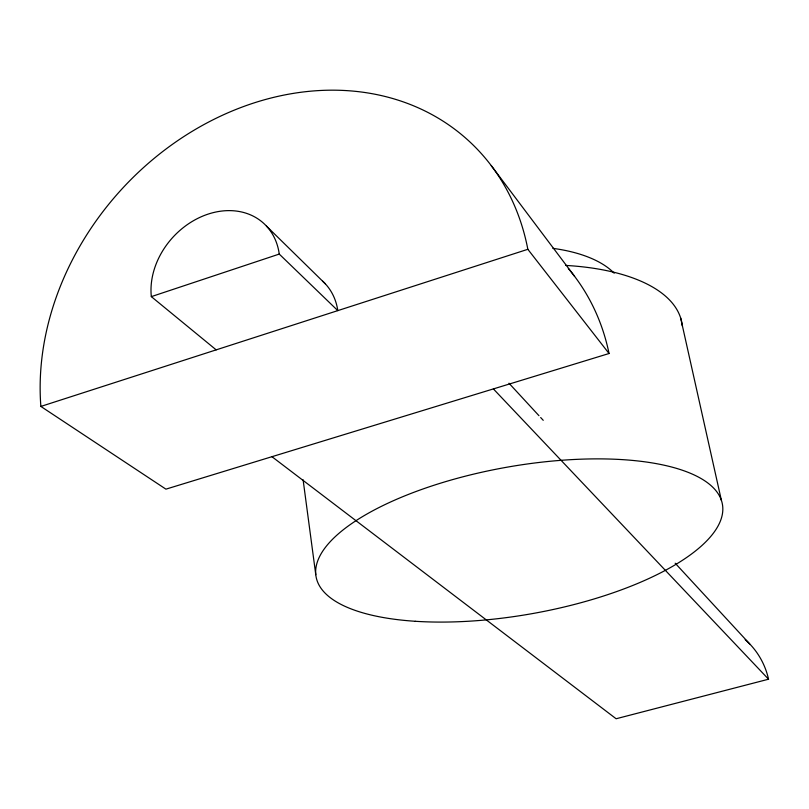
<?xml version="1.0" encoding="UTF-8"?>
<svg xmlns="http://www.w3.org/2000/svg" width="809" height="809" viewBox="0 0 809 809"><rect width="100%" height="100%" fill="white"/><g stroke="black" fill="none" stroke-linecap="round" stroke-linejoin="round"><path stroke-width="1.21" d="M216.175 349.862L151.323 296.63L279.247 254.077L337.808 310.626A67.541 55.639 -47.7 0 0 322.7 281.219M40.865 406.431L527.842 249.303L609.046 353.513L165.916 489.152L40.865 406.431A270.641 223.385 -47.7 0 1 254.228 102.854A270.641 223.385 -47.7 0 1 527.842 249.303M745.19 639.606A80.243 76.329 -51.6 0 1 768.55 679.206L616.124 718.756L271.955 456.701M266.434 226.065L325.269 283.767M493.389 388.917L768.55 679.206M508.972 383.213L538.956 415.684M540.675 417.535L543.244 420.326M675.171 563.195L749.7 643.913M491.265 165.643L574.572 276.334M680.652 317.998L721.385 500.336M303.102 479.798L315.773 574.703M151.323 296.63A71.617 57.641 -47.5 0 1 207.953 214.163A71.617 57.641 -47.5 0 1 279.247 254.077M565.572 265.413A198.276 87.483 -10.1 0 1 682.29 325.885M568.333 268.527A242.862 208.196 -48.1 0 1 609.046 353.513M552.881 248.343A147.026 67.602 -10.1 0 1 614.203 273.23M415.26 621.282A206.376 74.297 -10.1 0 0 722.811 509.983A206.376 74.297 -10.1 0 0 419.618 490.183A206.376 74.297 -10.1 0 0 415.26 621.282"/></g></svg>
